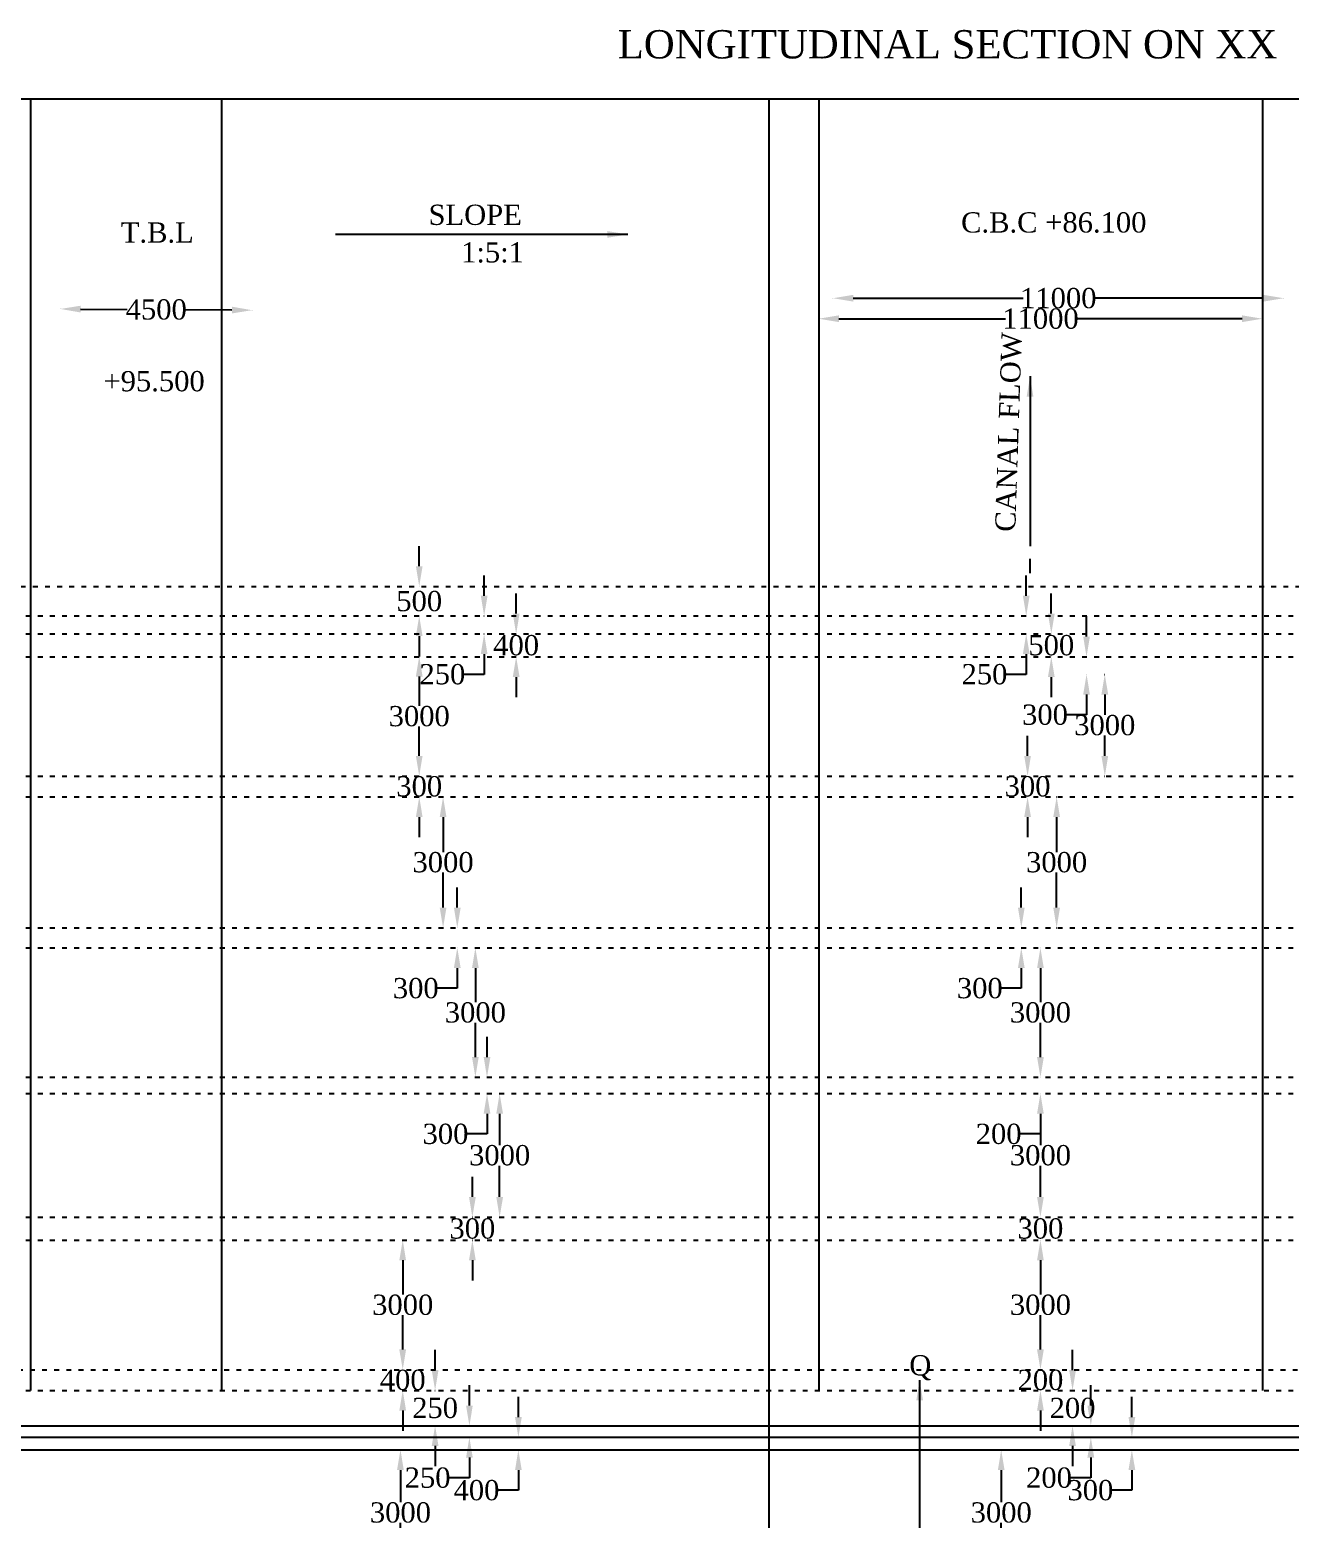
# Model space of a CAD drawing. Header units: millimetres. Extents: x 3396 to 289199, y -2290 to 111584.
# Drawn here: x 60608 to 91750, y 29219 to 66032 of the extents above; entities that cross this region are included whole.
import ezdxf

# ---------------------------------------------------------------- set-up
doc = ezdxf.new("R2010")
doc.units = ezdxf.units.MM
doc.header["$MEASUREMENT"] = 0
doc.linetypes.add('ACAD_ISO03W100', pattern=[30, 12, -18])
for name, color, linetype in [('DIM', 5, 'Continuous'), ('DWG.LINE', 10, 'Continuous'), ('TEXT', 7, 'Continuous')]:
    doc.layers.add(name, color=color, linetype=linetype)
doc.layers.add('DO LINE', color=3, linetype='Continuous', plot=False)
doc.styles.get("Standard").update_dxf_attribs({"font": 'TIMES.TTF', "height": 500})
doc.dimstyles.get("Standard").update_dxf_attribs({"dimtxt": 500, "dimasz": 500, "dimexe": 0.18, "dimexo": 0.0625, "dimgap": 0.09, "dimtad": 0, "dimtih": 1, "dimtoh": 1, "dimdec": 0, "dimzin": 0, "dimdsep": 46, "dimtxsty": 'Standard', "dimcen": 300, "dimclre": 256, "dimclrt": 4, "dimadec": 0, "dimazin": 0, "dimtfac": 1, "dimtdec": 0, "dimtofl": 0, "dimtmove": 0, "dimatfit": 3, "dimfxl": 5, "dimfxlon": 1, "dimtolj": 1, "dimtzin": 0, "dimarcsym": 0})

# ---------------------------------------------------------------- blocks, each defined once
blk = doc.blocks.new('*D97')
at = {"layer": 'Defpoints', "color": 0, "ltscale": 0.2}
for p in [(61363, 59132), (66100, 59101), (66100, 59101)]:
    blk.add_point(p, dxfattribs=at)
at = {"layer": 'DIM', "lineweight": -2, "ltscale": 0.2}
for p, q in [((61363, 59132), (61363, 59132)), ((66100, 59101), (66100, 59101))]:
    blk.add_line(p, q, dxfattribs=at)
at = {"layer": 'DIM', "color": 0, "lineweight": -2, "ltscale": 0.2}
for p, q in [((61863, 59129), (63012, 59121)), ((65600, 59105), (64451, 59112))]:
    blk.add_line(p, q, dxfattribs=at)
at = {"layer": 'DIM', "color": 0, "ltscale": 0.2}
for points in [[(61863, 59212), (61862, 59045), (61363, 59132)], [(65601, 59188), (65600, 59021), (66100, 59101)]]:
    blk.add_solid(points, dxfattribs=at)
at = {"layer": 'DIM', "color": 4, "ltscale": 0.2, "insert": (63732, 59117), "char_height": 500, "attachment_point": 5}
blk.add_mtext('\\A1;4500', dxfattribs=at)
blk = doc.blocks.new('*D98')
at = {"layer": 'Defpoints', "color": 0, "ltscale": 0.2}
for p in [(80453, 59603), (91586, 59474), (91586, 59397)]:
    blk.add_point(p, dxfattribs=at)
at = {"layer": 'DIM', "lineweight": -2, "ltscale": 0.2}
for p, q in [((80453, 59402), (80453, 59397)), ((91586, 59402), (91586, 59397))]:
    blk.add_line(p, q, dxfattribs=at)
at = {"layer": 'DIM', "color": 0, "lineweight": -2, "ltscale": 0.2}
for p, q in [((80953, 59397), (85153, 59397)), ((91086, 59397), (86886, 59397))]:
    blk.add_line(p, q, dxfattribs=at)
at = {"layer": 'DIM', "color": 0, "ltscale": 0.2}
for points in [[(80953, 59481), (80953, 59314), (80453, 59397)], [(91086, 59481), (91086, 59314), (91586, 59397)]]:
    blk.add_solid(points, dxfattribs=at)
at = {"layer": 'DIM', "color": 4, "ltscale": 0.2, "insert": (86020, 59397), "char_height": 500, "attachment_point": 5}
blk.add_mtext('\\A1;11000', dxfattribs=at)
blk = doc.blocks.new('*D133')
at = {"layer": 'Defpoints', "color": 0, "ltscale": 0.2}
for p in [(70230, 52273), (70230, 51545), (70230, 51545)]:
    blk.add_point(p, dxfattribs=at)
at = {"layer": 'DIM', "color": 0, "lineweight": -2, "ltscale": 0.2}
for p, q in [((70230, 52773), (70230, 53273)), ((70230, 51045), (70230, 50545))]:
    blk.add_line(p, q, dxfattribs=at)
at = {"layer": 'DIM', "lineweight": -2, "ltscale": 0.2}
for p, q in [((70230, 52273), (70230, 52273)), ((70230, 51545), (70230, 51545))]:
    blk.add_line(p, q, dxfattribs=at)
at = {"layer": 'DIM', "color": 0, "ltscale": 0.2}
for points in [[(70147, 52773), (70313, 52773), (70230, 52273)], [(70147, 51045), (70313, 51045), (70230, 51545)]]:
    blk.add_solid(points, dxfattribs=at)
at = {"layer": 'DIM', "color": 4, "ltscale": 0.2, "insert": (70230, 51909), "char_height": 500, "attachment_point": 5}
blk.add_mtext('\\A1;500', dxfattribs=at)
blk = doc.blocks.new('*D134')
at = {"layer": 'Defpoints', "color": 0, "ltscale": 0.2}
for p in [(70230, 51545), (70230, 51101), (71834, 51101)]:
    blk.add_point(p, dxfattribs=at)
at = {"layer": 'DIM', "color": 0, "lineweight": -2, "ltscale": 0.2}
for p, q in [((71834, 52045), (71834, 52545)), ((71834, 50601), (71834, 50101)), ((71834, 50101), (71334, 50101))]:
    blk.add_line(p, q, dxfattribs=at)
at = {"layer": 'DIM', "lineweight": -2, "ltscale": 0.2}
for p, q in [((71830, 51545), (71835, 51545)), ((71830, 51101), (71835, 51101))]:
    blk.add_line(p, q, dxfattribs=at)
at = {"layer": 'DIM', "color": 0, "ltscale": 0.2}
for points in [[(71751, 52045), (71918, 52045), (71834, 51545)], [(71751, 50601), (71918, 50601), (71834, 51101)]]:
    blk.add_solid(points, dxfattribs=at)
at = {"layer": 'DIM', "color": 4, "ltscale": 0.2, "insert": (70802, 50101), "char_height": 500, "attachment_point": 5}
blk.add_mtext('\\A1;250', dxfattribs=at)
blk = doc.blocks.new('*D135')
at = {"layer": 'Defpoints', "color": 0, "ltscale": 0.2}
for p in [(70496, 51101), (70496, 50535), (72625, 50535)]:
    blk.add_point(p, dxfattribs=at)
at = {"layer": 'DIM', "color": 0, "lineweight": -2, "ltscale": 0.2}
for p, q in [((72625, 51601), (72625, 52101)), ((72625, 50035), (72625, 49535))]:
    blk.add_line(p, q, dxfattribs=at)
at = {"layer": 'DIM', "lineweight": -2, "ltscale": 0.2}
for p, q in [((72620, 51101), (72626, 51101)), ((72620, 50535), (72626, 50535))]:
    blk.add_line(p, q, dxfattribs=at)
at = {"layer": 'DIM', "color": 0, "ltscale": 0.2}
for points in [[(72542, 51601), (72709, 51601), (72625, 51101)], [(72542, 50035), (72709, 50035), (72625, 50535)]]:
    blk.add_solid(points, dxfattribs=at)
at = {"layer": 'DIM', "color": 4, "ltscale": 0.2, "insert": (72625, 50818), "char_height": 500, "attachment_point": 5}
blk.add_mtext('\\A1;400', dxfattribs=at)
blk = doc.blocks.new('*D136')
at = {"layer": 'Defpoints', "color": 0, "ltscale": 0.2}
for p in [(70230, 50545), (70230, 47585), (70230, 47585)]:
    blk.add_point(p, dxfattribs=at)
at = {"layer": 'DIM', "lineweight": -2, "ltscale": 0.2}
for p, q in [((70230, 50545), (70230, 50545)), ((70230, 47585), (70230, 47585))]:
    blk.add_line(p, q, dxfattribs=at)
at = {"layer": 'DIM', "color": 0, "lineweight": -2, "ltscale": 0.2}
for p, q in [((70230, 50045), (70230, 49320)), ((70230, 48085), (70230, 48811))]:
    blk.add_line(p, q, dxfattribs=at)
at = {"layer": 'DIM', "color": 0, "ltscale": 0.2}
for points in [[(70147, 50045), (70313, 50045), (70230, 50545)], [(70147, 48085), (70313, 48085), (70230, 47585)]]:
    blk.add_solid(points, dxfattribs=at)
at = {"layer": 'DIM', "color": 4, "ltscale": 0.2, "insert": (70230, 49065), "char_height": 500, "attachment_point": 5}
blk.add_mtext('\\A1;3000', dxfattribs=at)
blk = doc.blocks.new('*D137')
at = {"layer": 'Defpoints', "color": 0, "ltscale": 0.2}
for p in [(70230, 47585), (70230, 47074), (70230, 47074)]:
    blk.add_point(p, dxfattribs=at)
at = {"layer": 'DIM', "color": 0, "lineweight": -2, "ltscale": 0.2}
for p, q in [((70230, 48085), (70230, 48585)), ((70230, 46574), (70230, 46074))]:
    blk.add_line(p, q, dxfattribs=at)
at = {"layer": 'DIM', "lineweight": -2, "ltscale": 0.2}
for p, q in [((70230, 47585), (70230, 47585)), ((70230, 47074), (70230, 47074))]:
    blk.add_line(p, q, dxfattribs=at)
at = {"layer": 'DIM', "color": 0, "ltscale": 0.2}
for points in [[(70147, 48085), (70313, 48085), (70230, 47585)], [(70147, 46574), (70313, 46574), (70230, 47074)]]:
    blk.add_solid(points, dxfattribs=at)
at = {"layer": 'DIM', "color": 4, "ltscale": 0.2, "insert": (70230, 47330), "char_height": 500, "attachment_point": 5}
blk.add_mtext('\\A1;300', dxfattribs=at)
blk = doc.blocks.new('*D138')
at = {"layer": 'Defpoints', "color": 0, "ltscale": 0.2}
for p in [(70230, 47074), (70230, 43835), (70819, 43835)]:
    blk.add_point(p, dxfattribs=at)
at = {"layer": 'DIM', "lineweight": -2, "ltscale": 0.2}
for p, q in [((70814, 47074), (70820, 47074)), ((70814, 43835), (70820, 43835))]:
    blk.add_line(p, q, dxfattribs=at)
at = {"layer": 'DIM', "color": 0, "lineweight": -2, "ltscale": 0.2}
for p, q in [((70819, 46574), (70819, 45709)), ((70819, 44335), (70819, 45200))]:
    blk.add_line(p, q, dxfattribs=at)
at = {"layer": 'DIM', "color": 0, "ltscale": 0.2}
for points in [[(70736, 46574), (70903, 46574), (70819, 47074)], [(70736, 44335), (70903, 44335), (70819, 43835)]]:
    blk.add_solid(points, dxfattribs=at)
at = {"layer": 'DIM', "color": 4, "ltscale": 0.2, "insert": (70819, 45455), "char_height": 500, "attachment_point": 5}
blk.add_mtext('\\A1;3000', dxfattribs=at)
blk = doc.blocks.new('*D139')
at = {"layer": 'Defpoints', "color": 0, "ltscale": 0.2}
for p in [(70118, 43835), (70118, 43342), (71170, 43342)]:
    blk.add_point(p, dxfattribs=at)
at = {"layer": 'DIM', "color": 0, "lineweight": -2, "ltscale": 0.2}
for p, q in [((71170, 44335), (71170, 44835)), ((71170, 42842), (71170, 42342)), ((71170, 42342), (70670, 42342))]:
    blk.add_line(p, q, dxfattribs=at)
at = {"layer": 'DIM', "lineweight": -2, "ltscale": 0.2}
for p, q in [((71166, 43835), (71171, 43835)), ((71166, 43342), (71171, 43342))]:
    blk.add_line(p, q, dxfattribs=at)
at = {"layer": 'DIM', "color": 0, "ltscale": 0.2}
for points in [[(71087, 44335), (71254, 44335), (71170, 43835)], [(71087, 42842), (71254, 42842), (71170, 43342)]]:
    blk.add_solid(points, dxfattribs=at)
at = {"layer": 'DIM', "color": 4, "ltscale": 0.2, "insert": (70145, 42342), "char_height": 500, "attachment_point": 5}
blk.add_mtext('\\A1;300', dxfattribs=at)
blk = doc.blocks.new('*D140')
at = {"layer": 'Defpoints', "color": 0, "ltscale": 0.2}
for p in [(70092, 43342), (70092, 40141), (71617, 40141)]:
    blk.add_point(p, dxfattribs=at)
at = {"layer": 'DIM', "lineweight": -2, "ltscale": 0.2}
for p, q in [((71612, 43342), (71617, 43342)), ((71612, 40141), (71617, 40141))]:
    blk.add_line(p, q, dxfattribs=at)
at = {"layer": 'DIM', "color": 0, "lineweight": -2, "ltscale": 0.2}
for p, q in [((71617, 42842), (71617, 41996)), ((71617, 40641), (71617, 41487))]:
    blk.add_line(p, q, dxfattribs=at)
at = {"layer": 'DIM', "color": 0, "ltscale": 0.2}
for points in [[(71534, 42842), (71700, 42842), (71617, 43342)], [(71534, 40641), (71700, 40641), (71617, 40141)]]:
    blk.add_solid(points, dxfattribs=at)
at = {"layer": 'DIM', "color": 4, "ltscale": 0.2, "insert": (71617, 41742), "char_height": 500, "attachment_point": 5}
blk.add_mtext('\\A1;3000', dxfattribs=at)
blk = doc.blocks.new('*D141')
at = {"layer": 'Defpoints', "color": 0, "ltscale": 0.2}
for p in [(69961, 40141), (69961, 39740), (71905, 39740)]:
    blk.add_point(p, dxfattribs=at)
at = {"layer": 'DIM', "color": 0, "lineweight": -2, "ltscale": 0.2}
for p, q in [((71905, 40641), (71905, 41141)), ((71905, 39240), (71905, 38740)), ((71905, 38740), (71405, 38740))]:
    blk.add_line(p, q, dxfattribs=at)
at = {"layer": 'DIM', "lineweight": -2, "ltscale": 0.2}
for p, q in [((71900, 40141), (71905, 40141)), ((71900, 39740), (71905, 39740))]:
    blk.add_line(p, q, dxfattribs=at)
at = {"layer": 'DIM', "color": 0, "ltscale": 0.2}
for points in [[(71822, 40641), (71988, 40641), (71905, 40141)], [(71822, 39240), (71988, 39240), (71905, 39740)]]:
    blk.add_solid(points, dxfattribs=at)
at = {"layer": 'DIM', "color": 4, "ltscale": 0.2, "insert": (70879, 38740), "char_height": 500, "attachment_point": 5}
blk.add_mtext('\\A1;300', dxfattribs=at)
blk = doc.blocks.new('*D142')
at = {"layer": 'Defpoints', "color": 0, "ltscale": 0.2}
for p in [(69948, 39740), (69948, 36684), (72217, 36684)]:
    blk.add_point(p, dxfattribs=at)
at = {"layer": 'DIM', "lineweight": -2, "ltscale": 0.2}
for p, q in [((72212, 39740), (72218, 39740)), ((72212, 36684), (72218, 36684))]:
    blk.add_line(p, q, dxfattribs=at)
at = {"layer": 'DIM', "color": 0, "lineweight": -2, "ltscale": 0.2}
for p, q in [((72217, 39240), (72217, 38466)), ((72217, 37184), (72217, 37957))]:
    blk.add_line(p, q, dxfattribs=at)
at = {"layer": 'DIM', "color": 0, "ltscale": 0.2}
for points in [[(72134, 39240), (72301, 39240), (72217, 39740)], [(72134, 37184), (72301, 37184), (72217, 36684)]]:
    blk.add_solid(points, dxfattribs=at)
at = {"layer": 'DIM', "color": 4, "ltscale": 0.2, "insert": (72217, 38212), "char_height": 500, "attachment_point": 5}
blk.add_mtext('\\A1;3000', dxfattribs=at)
blk = doc.blocks.new('*D143')
at = {"layer": 'Defpoints', "color": 0, "ltscale": 0.2}
for p in [(69912, 36684), (69912, 36118), (71543, 36118)]:
    blk.add_point(p, dxfattribs=at)
at = {"layer": 'DIM', "color": 0, "lineweight": -2, "ltscale": 0.2}
for p, q in [((71543, 37184), (71543, 37684)), ((71543, 35618), (71543, 35118))]:
    blk.add_line(p, q, dxfattribs=at)
at = {"layer": 'DIM', "lineweight": -2, "ltscale": 0.2}
for p, q in [((71538, 36684), (71544, 36684)), ((71538, 36118), (71544, 36118))]:
    blk.add_line(p, q, dxfattribs=at)
at = {"layer": 'DIM', "color": 0, "ltscale": 0.2}
for points in [[(71460, 37184), (71627, 37184), (71543, 36684)], [(71460, 35618), (71627, 35618), (71543, 36118)]]:
    blk.add_solid(points, dxfattribs=at)
at = {"layer": 'DIM', "color": 4, "ltscale": 0.2, "insert": (71543, 36401), "char_height": 500, "attachment_point": 5}
blk.add_mtext('\\A1;300', dxfattribs=at)
blk = doc.blocks.new('*D144')
at = {"layer": 'Defpoints', "color": 0, "ltscale": 0.2}
for p in [(69822, 36118), (69822, 32915), (69822, 32915)]:
    blk.add_point(p, dxfattribs=at)
at = {"layer": 'DIM', "lineweight": -2, "ltscale": 0.2}
for p, q in [((69822, 36118), (69822, 36118)), ((69822, 32915), (69822, 32915))]:
    blk.add_line(p, q, dxfattribs=at)
at = {"layer": 'DIM', "color": 0, "lineweight": -2, "ltscale": 0.2}
for p, q in [((69822, 35618), (69822, 34771)), ((69822, 33415), (69822, 34262))]:
    blk.add_line(p, q, dxfattribs=at)
at = {"layer": 'DIM', "color": 0, "ltscale": 0.2}
for points in [[(69739, 35618), (69905, 35618), (69822, 36118)], [(69739, 33415), (69905, 33415), (69822, 32915)]]:
    blk.add_solid(points, dxfattribs=at)
at = {"layer": 'DIM', "color": 4, "ltscale": 0.2, "insert": (69822, 34516), "char_height": 500, "attachment_point": 5}
blk.add_mtext('\\A1;3000', dxfattribs=at)
blk = doc.blocks.new('*D145')
at = {"layer": 'Defpoints', "color": 0, "ltscale": 0.2}
for p in [(69822, 32915), (69822, 32403), (69822, 32403)]:
    blk.add_point(p, dxfattribs=at)
at = {"layer": 'DIM', "color": 0, "lineweight": -2, "ltscale": 0.2}
for p, q in [((69822, 33415), (69822, 33915)), ((69822, 31903), (69822, 31403))]:
    blk.add_line(p, q, dxfattribs=at)
at = {"layer": 'DIM', "lineweight": -2, "ltscale": 0.2}
for p, q in [((69822, 32915), (69822, 32915)), ((69822, 32403), (69822, 32403))]:
    blk.add_line(p, q, dxfattribs=at)
at = {"layer": 'DIM', "color": 0, "ltscale": 0.2}
for points in [[(69738, 33415), (69905, 33415), (69822, 32915)], [(69738, 31903), (69905, 31903), (69822, 32403)]]:
    blk.add_solid(points, dxfattribs=at)
at = {"layer": 'DIM', "color": 4, "ltscale": 0.2, "insert": (69822, 32659), "char_height": 500, "attachment_point": 5}
blk.add_mtext('\\A1;400', dxfattribs=at)
blk = doc.blocks.new('*D146')
at = {"layer": 'Defpoints', "color": 0, "ltscale": 0.2}
for p in [(69822, 32403), (69822, 31529), (70622, 31529)]:
    blk.add_point(p, dxfattribs=at)
at = {"layer": 'DIM', "color": 0, "lineweight": -2, "ltscale": 0.2}
for p, q in [((70622, 32903), (70622, 33403)), ((70622, 31029), (70622, 30529))]:
    blk.add_line(p, q, dxfattribs=at)
at = {"layer": 'DIM', "lineweight": -2, "ltscale": 0.2}
for p, q in [((70618, 32403), (70623, 32403)), ((70618, 31529), (70623, 31529))]:
    blk.add_line(p, q, dxfattribs=at)
at = {"layer": 'DIM', "color": 0, "ltscale": 0.2}
for points in [[(70539, 32903), (70706, 32903), (70622, 32403)], [(70539, 31029), (70706, 31029), (70622, 31529)]]:
    blk.add_solid(points, dxfattribs=at)
at = {"layer": 'DIM', "color": 4, "ltscale": 0.2, "insert": (70622, 31966), "char_height": 500, "attachment_point": 5}
blk.add_mtext('\\A1;250', dxfattribs=at)
blk = doc.blocks.new('*D147')
at = {"layer": 'Defpoints', "color": 0, "ltscale": 0.2}
for p in [(69822, 31529), (69822, 31243), (71470, 31243)]:
    blk.add_point(p, dxfattribs=at)
at = {"layer": 'DIM', "color": 0, "lineweight": -2, "ltscale": 0.2}
for p, q in [((71470, 32029), (71470, 32529)), ((71470, 30743), (71470, 30243)), ((71470, 30243), (70970, 30243))]:
    blk.add_line(p, q, dxfattribs=at)
at = {"layer": 'DIM', "lineweight": -2, "ltscale": 0.2}
for p, q in [((71465, 31529), (71470, 31529)), ((71465, 31243), (71470, 31243))]:
    blk.add_line(p, q, dxfattribs=at)
at = {"layer": 'DIM', "color": 0, "ltscale": 0.2}
for points in [[(71387, 32029), (71553, 32029), (71470, 31529)], [(71387, 30743), (71553, 30743), (71470, 31243)]]:
    blk.add_solid(points, dxfattribs=at)
at = {"layer": 'DIM', "color": 4, "ltscale": 0.2, "insert": (70437, 30243), "char_height": 500, "attachment_point": 5}
blk.add_mtext('\\A1;250', dxfattribs=at)
blk = doc.blocks.new('*D148')
at = {"layer": 'Defpoints', "color": 0, "ltscale": 0.2}
for p in [(69820, 31243), (69820, 30934), (72680, 30934)]:
    blk.add_point(p, dxfattribs=at)
at = {"layer": 'DIM', "color": 0, "lineweight": -2, "ltscale": 0.2}
for p, q in [((72680, 31743), (72680, 32243)), ((72680, 30434), (72680, 29934)), ((72680, 29934), (72180, 29934))]:
    blk.add_line(p, q, dxfattribs=at)
at = {"layer": 'DIM', "lineweight": -2, "ltscale": 0.2}
for p, q in [((72675, 31243), (72680, 31243)), ((72675, 30934), (72680, 30934))]:
    blk.add_line(p, q, dxfattribs=at)
at = {"layer": 'DIM', "color": 0, "ltscale": 0.2}
for points in [[(72597, 31743), (72763, 31743), (72680, 31243)], [(72597, 30434), (72763, 30434), (72680, 30934)]]:
    blk.add_solid(points, dxfattribs=at)
at = {"layer": 'DIM', "color": 4, "ltscale": 0.2, "insert": (71645, 29934), "char_height": 500, "attachment_point": 5}
blk.add_mtext('\\A1;400', dxfattribs=at)
blk = doc.blocks.new('*D149')
at = {"layer": 'Defpoints', "color": 0, "ltscale": 0.2}
for p in [(69766, 30934), (69766, 27831), (69766, 27831)]:
    blk.add_point(p, dxfattribs=at)
at = {"layer": 'DIM', "lineweight": -2, "ltscale": 0.2}
for p, q in [((69766, 30934), (69765, 30934)), ((69766, 27831), (69765, 27831))]:
    blk.add_line(p, q, dxfattribs=at)
at = {"layer": 'DIM', "color": 0, "lineweight": -2, "ltscale": 0.2}
for p, q in [((69766, 30434), (69766, 29637)), ((69766, 28331), (69766, 29128))]:
    blk.add_line(p, q, dxfattribs=at)
at = {"layer": 'DIM', "color": 0, "ltscale": 0.2}
for points in [[(69682, 30434), (69849, 30434), (69766, 30934)], [(69682, 28331), (69849, 28331), (69766, 27831)]]:
    blk.add_solid(points, dxfattribs=at)
at = {"layer": 'DIM', "color": 4, "ltscale": 0.2, "insert": (69766, 29383), "char_height": 500, "attachment_point": 5}
blk.add_mtext('\\A1;3000', dxfattribs=at)
blk = doc.blocks.new('*D161')
at = {"layer": 'Defpoints', "color": 0, "ltscale": 0.2}
for p in [(80100, 58890), (91062, 58890), (91062, 58890)]:
    blk.add_point(p, dxfattribs=at)
at = {"layer": 'DIM', "lineweight": -2, "ltscale": 0.2}
for p, q in [((80100, 58890), (80100, 58891)), ((91062, 58890), (91062, 58891))]:
    blk.add_line(p, q, dxfattribs=at)
at = {"layer": 'DIM', "color": 0, "lineweight": -2, "ltscale": 0.2}
for p, q in [((80600, 58890), (84715, 58890)), ((90562, 58890), (86448, 58890))]:
    blk.add_line(p, q, dxfattribs=at)
at = {"layer": 'DIM', "color": 0, "ltscale": 0.2}
for points in [[(80600, 58974), (80600, 58807), (80100, 58890)], [(90562, 58974), (90562, 58807), (91062, 58890)]]:
    blk.add_solid(points, dxfattribs=at)
at = {"layer": 'DIM', "color": 4, "ltscale": 0.2, "insert": (85581, 58890), "char_height": 500, "attachment_point": 5}
blk.add_mtext('\\A1;11000', dxfattribs=at)
blk = doc.blocks.new('*D162')
at = {"layer": 'Defpoints', "color": 0, "ltscale": 0.2}
for p in [(85228, 51545), (85228, 51101), (85228, 51101)]:
    blk.add_point(p, dxfattribs=at)
at = {"layer": 'DIM', "color": 0, "lineweight": -2, "ltscale": 0.2}
for p, q in [((85228, 52045), (85228, 52545)), ((85228, 50601), (85228, 50101)), ((85228, 50101), (84728, 50101))]:
    blk.add_line(p, q, dxfattribs=at)
at = {"layer": 'DIM', "lineweight": -2, "ltscale": 0.2}
for p, q in [((85228, 51545), (85228, 51545)), ((85228, 51101), (85228, 51101))]:
    blk.add_line(p, q, dxfattribs=at)
at = {"layer": 'DIM', "color": 0, "ltscale": 0.2}
for points in [[(85145, 52045), (85312, 52045), (85228, 51545)], [(85145, 50601), (85312, 50601), (85228, 51101)]]:
    blk.add_solid(points, dxfattribs=at)
at = {"layer": 'DIM', "color": 4, "ltscale": 0.2, "insert": (84196, 50101), "char_height": 500, "attachment_point": 5}
blk.add_mtext('\\A1;250', dxfattribs=at)
blk = doc.blocks.new('*D163')
at = {"layer": 'Defpoints', "color": 0, "ltscale": 0.2}
for p in [(85228, 51101), (85228, 50535), (85847, 50535)]:
    blk.add_point(p, dxfattribs=at)
at = {"layer": 'DIM', "color": 0, "lineweight": -2, "ltscale": 0.2}
for p, q in [((85847, 51601), (85847, 52101)), ((85847, 50035), (85847, 49535))]:
    blk.add_line(p, q, dxfattribs=at)
at = {"layer": 'DIM', "lineweight": -2, "ltscale": 0.2}
for p, q in [((85842, 51101), (85848, 51101)), ((85842, 50535), (85848, 50535))]:
    blk.add_line(p, q, dxfattribs=at)
at = {"layer": 'DIM', "color": 0, "ltscale": 0.2}
for points in [[(85764, 51601), (85931, 51601), (85847, 51101)], [(85764, 50035), (85931, 50035), (85847, 50535)]]:
    blk.add_solid(points, dxfattribs=at)
at = {"layer": 'DIM', "color": 4, "ltscale": 0.2, "insert": (85847, 50818), "char_height": 500, "attachment_point": 5}
blk.add_mtext('\\A1;500', dxfattribs=at)
blk = doc.blocks.new('*D164')
at = {"layer": 'Defpoints', "color": 0, "ltscale": 0.2}
for p in [(85228, 50535), (85228, 50101), (86718, 50101)]:
    blk.add_point(p, dxfattribs=at)
at = {"layer": 'DIM', "color": 0, "lineweight": -2, "ltscale": 0.2}
for p, q in [((86718, 51035), (86718, 51535)), ((86718, 49601), (86718, 49101)), ((86718, 49101), (86218, 49101))]:
    blk.add_line(p, q, dxfattribs=at)
at = {"layer": 'DIM', "lineweight": -2, "ltscale": 0.2}
for p, q in [((86713, 50535), (86718, 50535)), ((86713, 50101), (86718, 50101))]:
    blk.add_line(p, q, dxfattribs=at)
at = {"layer": 'DIM', "color": 0, "ltscale": 0.2}
for points in [[(86635, 51035), (86801, 51035), (86718, 50535)], [(86635, 49601), (86801, 49601), (86718, 50101)]]:
    blk.add_solid(points, dxfattribs=at)
at = {"layer": 'DIM', "color": 4, "ltscale": 0.2, "insert": (85692, 49101), "char_height": 500, "attachment_point": 5}
blk.add_mtext('\\A1;300', dxfattribs=at)
blk = doc.blocks.new('*D165')
at = {"layer": 'Defpoints', "color": 0, "ltscale": 0.2}
for p in [(85228, 50101), (85228, 47585), (87169, 47585)]:
    blk.add_point(p, dxfattribs=at)
at = {"layer": 'DIM', "lineweight": -2, "ltscale": 0.2}
for p, q in [((87164, 50101), (87170, 50101)), ((87164, 47585), (87170, 47585))]:
    blk.add_line(p, q, dxfattribs=at)
at = {"layer": 'DIM', "color": 0, "lineweight": -2, "ltscale": 0.2}
for p, q in [((87169, 49601), (87169, 49097)), ((87169, 48085), (87169, 48589))]:
    blk.add_line(p, q, dxfattribs=at)
at = {"layer": 'DIM', "color": 0, "ltscale": 0.2}
for points in [[(87086, 49601), (87253, 49601), (87169, 50101)], [(87086, 48085), (87253, 48085), (87169, 47585)]]:
    blk.add_solid(points, dxfattribs=at)
at = {"layer": 'DIM', "color": 4, "ltscale": 0.2, "insert": (87169, 48843), "char_height": 500, "attachment_point": 5}
blk.add_mtext('\\A1;3000', dxfattribs=at)
blk = doc.blocks.new('*D166')
at = {"layer": 'Defpoints', "color": 0, "ltscale": 0.2}
for p in [(85261, 47585), (85261, 47074), (85261, 47074)]:
    blk.add_point(p, dxfattribs=at)
at = {"layer": 'DIM', "color": 0, "lineweight": -2, "ltscale": 0.2}
for p, q in [((85261, 48085), (85261, 48585)), ((85261, 46574), (85261, 46074))]:
    blk.add_line(p, q, dxfattribs=at)
at = {"layer": 'DIM', "lineweight": -2, "ltscale": 0.2}
for p, q in [((85261, 47585), (85261, 47585)), ((85261, 47074), (85261, 47074))]:
    blk.add_line(p, q, dxfattribs=at)
at = {"layer": 'DIM', "color": 0, "ltscale": 0.2}
for points in [[(85178, 48085), (85344, 48085), (85261, 47585)], [(85178, 46574), (85344, 46574), (85261, 47074)]]:
    blk.add_solid(points, dxfattribs=at)
at = {"layer": 'DIM', "color": 4, "ltscale": 0.2, "insert": (85261, 47330), "char_height": 500, "attachment_point": 5}
blk.add_mtext('\\A1;300', dxfattribs=at)
blk = doc.blocks.new('*D167')
at = {"layer": 'Defpoints', "color": 0, "ltscale": 0.2}
for p in [(85261, 47074), (85261, 43835), (85979, 43835)]:
    blk.add_point(p, dxfattribs=at)
at = {"layer": 'DIM', "lineweight": -2, "ltscale": 0.2}
for p, q in [((85974, 47074), (85980, 47074)), ((85974, 43835), (85980, 43835))]:
    blk.add_line(p, q, dxfattribs=at)
at = {"layer": 'DIM', "color": 0, "lineweight": -2, "ltscale": 0.2}
for p, q in [((85979, 46574), (85979, 45709)), ((85979, 44335), (85979, 45200))]:
    blk.add_line(p, q, dxfattribs=at)
at = {"layer": 'DIM', "color": 0, "ltscale": 0.2}
for points in [[(85896, 46574), (86063, 46574), (85979, 47074)], [(85896, 44335), (86063, 44335), (85979, 43835)]]:
    blk.add_solid(points, dxfattribs=at)
at = {"layer": 'DIM', "color": 4, "ltscale": 0.2, "insert": (85979, 45455), "char_height": 500, "attachment_point": 5}
blk.add_mtext('\\A1;3000', dxfattribs=at)
blk = doc.blocks.new('*D169')
at = {"layer": 'Defpoints', "color": 0, "ltscale": 0.2}
for p in [(85579, 43342), (85579, 40141), (85579, 40141)]:
    blk.add_point(p, dxfattribs=at)
at = {"layer": 'DIM', "lineweight": -2, "ltscale": 0.2}
for p, q in [((85579, 43342), (85579, 43342)), ((85579, 40141), (85579, 40141))]:
    blk.add_line(p, q, dxfattribs=at)
at = {"layer": 'DIM', "color": 0, "lineweight": -2, "ltscale": 0.2}
for p, q in [((85579, 42842), (85579, 41996)), ((85579, 40641), (85579, 41487))]:
    blk.add_line(p, q, dxfattribs=at)
at = {"layer": 'DIM', "color": 0, "ltscale": 0.2}
for points in [[(85496, 42842), (85662, 42842), (85579, 43342)], [(85496, 40641), (85662, 40641), (85579, 40141)]]:
    blk.add_solid(points, dxfattribs=at)
at = {"layer": 'DIM', "color": 4, "ltscale": 0.2, "insert": (85579, 41742), "char_height": 500, "attachment_point": 5}
blk.add_mtext('\\A1;3000', dxfattribs=at)
blk = doc.blocks.new('*D170')
at = {"layer": 'Defpoints', "color": 0, "ltscale": 0.2}
for p in [(85579, 40141), (85579, 39740), (85579, 39740)]:
    blk.add_point(p, dxfattribs=at)
at = {"layer": 'DIM', "color": 0, "lineweight": -2, "ltscale": 0.2}
for p, q in [((85579, 40641), (85579, 41141)), ((85579, 39240), (85579, 38740)), ((85579, 38740), (85079, 38740))]:
    blk.add_line(p, q, dxfattribs=at)
at = {"layer": 'DIM', "lineweight": -2, "ltscale": 0.2}
for p, q in [((85579, 40141), (85579, 40141)), ((85579, 39740), (85579, 39740))]:
    blk.add_line(p, q, dxfattribs=at)
at = {"layer": 'DIM', "color": 0, "ltscale": 0.2}
for points in [[(85495, 40641), (85662, 40641), (85579, 40141)], [(85495, 39240), (85662, 39240), (85579, 39740)]]:
    blk.add_solid(points, dxfattribs=at)
at = {"layer": 'DIM', "color": 4, "ltscale": 0.2, "insert": (84546, 38740), "char_height": 500, "attachment_point": 5}
blk.add_mtext('\\A1;200', dxfattribs=at)
blk = doc.blocks.new('*D171')
at = {"layer": 'Defpoints', "color": 0, "ltscale": 0.2}
for p in [(85579, 39740), (85579, 36684), (85579, 36684)]:
    blk.add_point(p, dxfattribs=at)
at = {"layer": 'DIM', "lineweight": -2, "ltscale": 0.2}
for p, q in [((85579, 39740), (85579, 39740)), ((85579, 36684), (85579, 36684))]:
    blk.add_line(p, q, dxfattribs=at)
at = {"layer": 'DIM', "color": 0, "lineweight": -2, "ltscale": 0.2}
for p, q in [((85579, 39240), (85579, 38466)), ((85579, 37184), (85579, 37957))]:
    blk.add_line(p, q, dxfattribs=at)
at = {"layer": 'DIM', "color": 0, "ltscale": 0.2}
for points in [[(85495, 39240), (85662, 39240), (85579, 39740)], [(85495, 37184), (85662, 37184), (85579, 36684)]]:
    blk.add_solid(points, dxfattribs=at)
at = {"layer": 'DIM', "color": 4, "ltscale": 0.2, "insert": (85579, 38212), "char_height": 500, "attachment_point": 5}
blk.add_mtext('\\A1;3000', dxfattribs=at)
blk = doc.blocks.new('*D172')
at = {"layer": 'Defpoints', "color": 0, "ltscale": 0.2}
for p in [(85579, 36684), (85579, 36118), (85579, 36118)]:
    blk.add_point(p, dxfattribs=at)
at = {"layer": 'DIM', "color": 0, "lineweight": -2, "ltscale": 0.2}
for p, q in [((85579, 37184), (85579, 37684)), ((85579, 35618), (85579, 35118))]:
    blk.add_line(p, q, dxfattribs=at)
at = {"layer": 'DIM', "lineweight": -2, "ltscale": 0.2}
for p, q in [((85579, 36684), (85579, 36684)), ((85579, 36118), (85579, 36118))]:
    blk.add_line(p, q, dxfattribs=at)
at = {"layer": 'DIM', "color": 0, "ltscale": 0.2}
for points in [[(85495, 37184), (85662, 37184), (85579, 36684)], [(85495, 35618), (85662, 35618), (85579, 36118)]]:
    blk.add_solid(points, dxfattribs=at)
at = {"layer": 'DIM', "color": 4, "ltscale": 0.2, "insert": (85579, 36401), "char_height": 500, "attachment_point": 5}
blk.add_mtext('\\A1;300', dxfattribs=at)
blk = doc.blocks.new('*D173')
at = {"layer": 'Defpoints', "color": 0, "ltscale": 0.2}
for p in [(85579, 36118), (85579, 32915), (85579, 32915)]:
    blk.add_point(p, dxfattribs=at)
at = {"layer": 'DIM', "lineweight": -2, "ltscale": 0.2}
for p, q in [((85579, 36118), (85578, 36118)), ((85579, 32915), (85578, 32915))]:
    blk.add_line(p, q, dxfattribs=at)
at = {"layer": 'DIM', "color": 0, "lineweight": -2, "ltscale": 0.2}
for p, q in [((85579, 35618), (85579, 34771)), ((85579, 33415), (85579, 34262))]:
    blk.add_line(p, q, dxfattribs=at)
at = {"layer": 'DIM', "color": 0, "ltscale": 0.2}
for points in [[(85495, 35618), (85662, 35618), (85579, 36118)], [(85495, 33415), (85662, 33415), (85579, 32915)]]:
    blk.add_solid(points, dxfattribs=at)
at = {"layer": 'DIM', "color": 4, "ltscale": 0.2, "insert": (85579, 34516), "char_height": 500, "attachment_point": 5}
blk.add_mtext('\\A1;3000', dxfattribs=at)
blk = doc.blocks.new('*D174')
at = {"layer": 'Defpoints', "color": 0, "ltscale": 0.2}
for p in [(85579, 32915), (85579, 32403), (85579, 32403)]:
    blk.add_point(p, dxfattribs=at)
at = {"layer": 'DIM', "color": 0, "lineweight": -2, "ltscale": 0.2}
for p, q in [((85579, 33415), (85579, 33915)), ((85579, 31903), (85579, 31403))]:
    blk.add_line(p, q, dxfattribs=at)
at = {"layer": 'DIM', "lineweight": -2, "ltscale": 0.2}
for p, q in [((85579, 32915), (85579, 32915)), ((85579, 32403), (85578, 32403))]:
    blk.add_line(p, q, dxfattribs=at)
at = {"layer": 'DIM', "color": 0, "ltscale": 0.2}
for points in [[(85495, 33415), (85662, 33415), (85579, 32915)], [(85495, 31903), (85662, 31903), (85579, 32403)]]:
    blk.add_solid(points, dxfattribs=at)
at = {"layer": 'DIM', "color": 4, "ltscale": 0.2, "insert": (85579, 32659), "char_height": 500, "attachment_point": 5}
blk.add_mtext('\\A1;200', dxfattribs=at)
blk = doc.blocks.new('*D175')
at = {"layer": 'Defpoints', "color": 0, "ltscale": 0.2}
for p in [(85579, 32403), (85579, 31529), (86372, 31529)]:
    blk.add_point(p, dxfattribs=at)
at = {"layer": 'DIM', "color": 0, "lineweight": -2, "ltscale": 0.2}
for p, q in [((86372, 32903), (86372, 33403)), ((86372, 31029), (86372, 30529))]:
    blk.add_line(p, q, dxfattribs=at)
at = {"layer": 'DIM', "lineweight": -2, "ltscale": 0.2}
for p, q in [((86367, 32403), (86372, 32403)), ((86367, 31529), (86372, 31529))]:
    blk.add_line(p, q, dxfattribs=at)
at = {"layer": 'DIM', "color": 0, "ltscale": 0.2}
for points in [[(86289, 32903), (86455, 32903), (86372, 32403)], [(86289, 31029), (86455, 31029), (86372, 31529)]]:
    blk.add_solid(points, dxfattribs=at)
at = {"layer": 'DIM', "color": 4, "ltscale": 0.2, "insert": (86372, 31966), "char_height": 500, "attachment_point": 5}
blk.add_mtext('\\A1;200', dxfattribs=at)
blk = doc.blocks.new('*D176')
at = {"layer": 'Defpoints', "color": 0, "ltscale": 0.2}
for p in [(85382, 31529), (85382, 31243), (86824, 31243)]:
    blk.add_point(p, dxfattribs=at)
at = {"layer": 'DIM', "color": 0, "lineweight": -2, "ltscale": 0.2}
for p, q in [((86824, 32029), (86824, 32529)), ((86824, 30743), (86824, 30243)), ((86824, 30243), (86324, 30243))]:
    blk.add_line(p, q, dxfattribs=at)
at = {"layer": 'DIM', "lineweight": -2, "ltscale": 0.2}
for p, q in [((86818, 31529), (86824, 31529)), ((86818, 31243), (86824, 31243))]:
    blk.add_line(p, q, dxfattribs=at)
at = {"layer": 'DIM', "color": 0, "ltscale": 0.2}
for points in [[(86740, 32029), (86907, 32029), (86824, 31529)], [(86740, 30743), (86907, 30743), (86824, 31243)]]:
    blk.add_solid(points, dxfattribs=at)
at = {"layer": 'DIM', "color": 4, "ltscale": 0.2, "insert": (85791, 30243), "char_height": 500, "attachment_point": 5}
blk.add_mtext('\\A1;200', dxfattribs=at)
blk = doc.blocks.new('*D177')
at = {"layer": 'Defpoints', "color": 0, "ltscale": 0.2}
for p in [(86096, 31243), (86096, 30934), (87838, 30934)]:
    blk.add_point(p, dxfattribs=at)
at = {"layer": 'DIM', "color": 0, "lineweight": -2, "ltscale": 0.2}
for p, q in [((87838, 31743), (87838, 32243)), ((87838, 30434), (87838, 29934)), ((87838, 29934), (87338, 29934))]:
    blk.add_line(p, q, dxfattribs=at)
at = {"layer": 'DIM', "lineweight": -2, "ltscale": 0.2}
for p, q in [((87834, 31243), (87839, 31243)), ((87834, 30934), (87839, 30934))]:
    blk.add_line(p, q, dxfattribs=at)
at = {"layer": 'DIM', "color": 0, "ltscale": 0.2}
for points in [[(87755, 31743), (87922, 31743), (87838, 31243)], [(87755, 30434), (87922, 30434), (87838, 30934)]]:
    blk.add_solid(points, dxfattribs=at)
at = {"layer": 'DIM', "color": 4, "ltscale": 0.2, "insert": (86813, 29934), "char_height": 500, "attachment_point": 5}
blk.add_mtext('\\A1;300', dxfattribs=at)
blk = doc.blocks.new('*D178')
at = {"layer": 'Defpoints', "color": 0, "ltscale": 0.2}
for p in [(84610, 30934), (84610, 27831), (84610, 27831)]:
    blk.add_point(p, dxfattribs=at)
at = {"layer": 'DIM', "lineweight": -2, "ltscale": 0.2}
for p, q in [((84610, 30934), (84610, 30934)), ((84610, 27831), (84610, 27831))]:
    blk.add_line(p, q, dxfattribs=at)
at = {"layer": 'DIM', "color": 0, "lineweight": -2, "ltscale": 0.2}
for p, q in [((84610, 30434), (84610, 29637)), ((84610, 28331), (84610, 29128))]:
    blk.add_line(p, q, dxfattribs=at)
at = {"layer": 'DIM', "color": 0, "ltscale": 0.2}
for points in [[(84527, 30434), (84693, 30434), (84610, 30934)], [(84527, 28331), (84693, 28331), (84610, 27831)]]:
    blk.add_solid(points, dxfattribs=at)
at = {"layer": 'DIM', "color": 4, "ltscale": 0.2, "insert": (84610, 29383), "char_height": 500, "attachment_point": 5}
blk.add_mtext('\\A1;3000', dxfattribs=at)
blk = doc.blocks.new('*D190')
at = {"layer": 'Defpoints', "color": 0, "ltscale": 0.2}
for p in [(85106, 43835), (85106, 43342), (85106, 43342)]:
    blk.add_point(p, dxfattribs=at)
at = {"layer": 'DIM', "color": 0, "lineweight": -2, "ltscale": 0.2}
for p, q in [((85106, 44335), (85106, 44835)), ((85106, 42842), (85106, 42342)), ((85106, 42342), (84606, 42342))]:
    blk.add_line(p, q, dxfattribs=at)
at = {"layer": 'DIM', "lineweight": -2, "ltscale": 0.2}
for p, q in [((85106, 43835), (85106, 43835)), ((85106, 43342), (85106, 43342))]:
    blk.add_line(p, q, dxfattribs=at)
at = {"layer": 'DIM', "color": 0, "ltscale": 0.2}
for points in [[(85023, 44335), (85190, 44335), (85106, 43835)], [(85023, 42842), (85190, 42842), (85106, 43342)]]:
    blk.add_solid(points, dxfattribs=at)
at = {"layer": 'DIM', "color": 4, "ltscale": 0.2, "insert": (84081, 42342), "char_height": 500, "attachment_point": 5}
blk.add_mtext('\\A1;300', dxfattribs=at)

msp = doc.modelspace()

# ---------------------------------------------------------------- linework, layer by layer
at = {"layer": 'DIM', "ltscale": 0.2}
msp.add_line((85322.5, 52605.1), (85322.5, 52955.1), dxfattribs=at)
at = {"layer": 'DO LINE', "linetype": 'ACAD_ISO03W100', "ltscale": 10}
for points in [[(51983.9, 52272.7), (116753.2, 52272.7)], [(50306.1, 51545.3), (117184.4, 51545.3)], [(50306.1, 51100.8), (117758, 51100.8)], [(50306.1, 50535.1), (117758, 50535.1)], [(50306.1, 47585.2), (117119.1, 47585.2)], [(50306.1, 47074), (117119.1, 47074)], [(50306.1, 43835), (117119.1, 43835)], [(50306.1, 43342), (117119.1, 43342)], [(50306.1, 40141.4), (117119.1, 40141.4)], [(50306.1, 39739.7), (117119.1, 39739.7)], [(50306.1, 36684.1), (117119.1, 36684.1)], [(50306.1, 36118.1), (117119.1, 36118.1)], [(50412.9, 32914.5), (117291.3, 32914.5)], [(50306.1, 32403.2), (117184.4, 32403.2)]]:
    msp.add_lwpolyline(points, dxfattribs=at)
at = {"layer": 'DWG.LINE', "ltscale": 0.2}
for points in [[(43049.2, 64322.6), (96779.4, 64322.6), (97033.3, 65112.7), (97279, 63901.8), (97442.7, 64319.1), (102861.3, 64319.1), (103178.1, 64958.8), (103358.1, 64031), (103559.6, 64376.2), (126309.8, 64376.2)], [(60624.2, 64322.6), (60624.2, 32403.2)], [(65344.8, 64322.6), (65344.8, 32403.2)], [(78866.3, 64322.6), (78866.3, 11890.3)], [(80100.4, 64322.6), (80100.4, 32403.2)], [(91062.1, 64322.6), (91062.1, 32403.2)], [(50306.1, 31529), (117184.4, 31529)], [(50306.1, 31242.6), (117184.4, 31242.6)], [(50306.1, 30934.4), (117184.4, 30934.4)]]:
    msp.add_lwpolyline(points, dxfattribs=at)

# ---------------------------------------------------------------- texts
at = {"layer": 'TEXT', "ltscale": 0.2, "attachment_point": 1}
for s, insert, char_height, width in [('LONGITUDINAL SECTION ON XX', (75133.5, 66024), 700, 23204.187), ('SLOPE ', (70458.9, 61709.2), 500, 6479.5), ('C.B.C +86.100', (83618.4, 61520.9), 500, 6479.5), ('T.B.L', (62855.9, 61271.4), 500, 6479.5), ('1:5:1\\P', (71265.3, 60781.4), 500, 6479.5), ('+95.500', (62427.4, 57596.9), 500, 6479.5), ('Q ', (82337.9, 33273.9), 500, 6479.5)]:
    msp.add_mtext(s, dxfattribs=dict(at, insert=insert, char_height=char_height, width=width))
at = {"layer": 'TEXT', "ltscale": 0.2, "insert": (84455.6, 53634.3), "char_height": 500, "width": 6479.5, "attachment_point": 1, "rotation": 88.09369}
msp.add_mtext('CANAL FLOW', dxfattribs=at)

# ---------------------------------------------------------------- dimensions: what is measured, and where the dimension line sits
at = {"layer": 'DIM', "ltscale": 0.2}
dim = msp.add_linear_dim(base=(91585.9, 59397.4), p1=(80453.4, 59603.4), p2=(91585.9, 59474.4), text='11000', dimstyle='Standard', dxfattribs=at)
dim.commit()
dim.dimension.update_dxf_attribs({"geometry": '*D98', "text_midpoint": (86019.6, 59397.4)})
for p1, p2, distance, text, picture, middle in [((61362.9, 59131.9), (66100.4, 59101.4), 0, '4500', '*D97', (63731.6, 59116.7)), ((80100.4, 58890.5), (91062.1, 58890.5), 0, '11000', '*D161', (85581.2, 58890.5)), ((70230, 52272.7), (70230, 51545.3), 0, '500', '*D133', (70230, 51909)), ((70230, 51545.3), (70230, 51100.8), 1604.5, '250', '*D134', (70801.8, 50100.8)), ((85228.5, 51545.3), (85228.5, 51100.8), 0, '250', '*D162', (84195.8, 50100.8)), ((70496.5, 51100.8), (70496.5, 50535.1), 2129, '400', '*D135', (72625.5, 50817.9)), ((85228.5, 51100.8), (85228.5, 50535.1), 619, '500', '*D163', (85847.5, 50817.9)), ((85228.5, 50535.1), (85228.5, 50100.8), 1489.5, '300', '*D164', (85692.3, 49100.8)), ((70230, 50545.3), (70230, 47585.2), 0, '3000', '*D136', (70230, 49065.3)), ((85228.5, 50100.8), (85228.5, 47585.2), 1941, '3000', '*D165', (87169.5, 48843)), ((70230, 47585.2), (70230, 47074), 0, '300', '*D137', (70230, 47329.6)), ((85261, 47585.2), (85261, 47074), 0, '300', '*D166', (85261, 47329.6)), ((70230, 47074), (70230, 43835), 589.5, '3000', '*D138', (70819.5, 45454.5)), ((85261, 47074), (85261, 43835), 718.5, '3000', '*D167', (85979.5, 45454.5)), ((70117.5, 43835), (70117.5, 43342), 1053, '300', '*D139', (70144.8, 42342)), ((85106.5, 43835), (85106.5, 43342), 0, '300', '*D190', (84080.8, 42342)), ((70091.5, 43342), (70091.5, 40141.4), 1525.5, '3000', '*D140', (71617, 41741.7)), ((85579, 43342), (85579, 40141.4), 0, '3000', '*D169', (85579, 41741.7)), ((69961, 40141.4), (69961, 39739.7), 1944, '300', '*D141', (70879.3, 38739.7)), ((85578.8, 40141.4), (85578.8, 39739.7), 0, '200', '*D170', (84546.1, 38739.7)), ((69948, 39739.7), (69948, 36684.1), 2269.5, '3000', '*D142', (72217.5, 38211.9)), ((85578.8, 39739.7), (85578.8, 36684.1), 0, '3000', '*D171', (85578.8, 38211.9)), ((69911.5, 36684.1), (69911.5, 36118.1), 1632, '300', '*D143', (71543.5, 36401.1)), ((85578.8, 36684.1), (85578.8, 36118.1), 0, '300', '*D172', (85578.8, 36401.1)), ((69822, 36118.1), (69822, 32914.5), 0, '3000', '*D144', (69822, 34516.3)), ((85578.6, 36118.1), (85578.6, 32914.5), 0, '3000', '*D173', (85578.6, 34516.3)), ((69821.8, 32914.5), (69821.8, 32403.2), 0, '400', '*D145', (69821.8, 32658.9)), ((85578.6, 32914.5), (85578.6, 32403.2), 0, '200', '*D174', (85578.6, 32658.9)), ((69821.8, 32403.2), (69821.8, 31529), 800.7, '250', '*D146', (70622.5, 31966.1)), ((85578.6, 32403.2), (85578.6, 31529), 793.4, '200', '*D175', (86372, 31966.1)), ((69821.8, 31529), (69821.8, 31242.6), 1648.2, '250', '*D147', (70437.3, 30242.6)), ((85382.1, 31529), (85382.1, 31242.6), 1441.4, '200', '*D176', (85790.8, 30242.6)), ((69820, 31242.6), (69820, 30934.4), 2860, '400', '*D148', (71645.1, 29934.4)), ((86095.5, 31242.6), (86095.5, 30934.4), 1743, '300', '*D177', (86812.8, 29934.4)), ((69765.5, 30934.4), (69765.5, 27831.3), 0, '3000', '*D149', (69765.5, 29382.9)), ((84610, 30934.4), (84610, 27831.3), 0, '3000', '*D178', (84610, 29382.9))]:
    dim = msp.add_aligned_dim(p1=p1, p2=p2, distance=distance, text=text, dimstyle='Standard', dxfattribs=at)
    dim.commit()
    dim.dimension.update_dxf_attribs({"geometry": picture, "text_midpoint": middle})

# ---------------------------------------------------------------- leaders
for points in [[(75381.7, 60973.8), (68163.9, 60973.8)], [(85321.6, 57467.6), (85321.6, 53266.6)], [(82594.8, 32658.1), (82594.8, 10695.9)]]:
    msp.add_leader(points, dimstyle='Standard', override={"dimgap": 0.09, "dimtad": 0}, dxfattribs=at)

doc.saveas('drawing.dxf')
